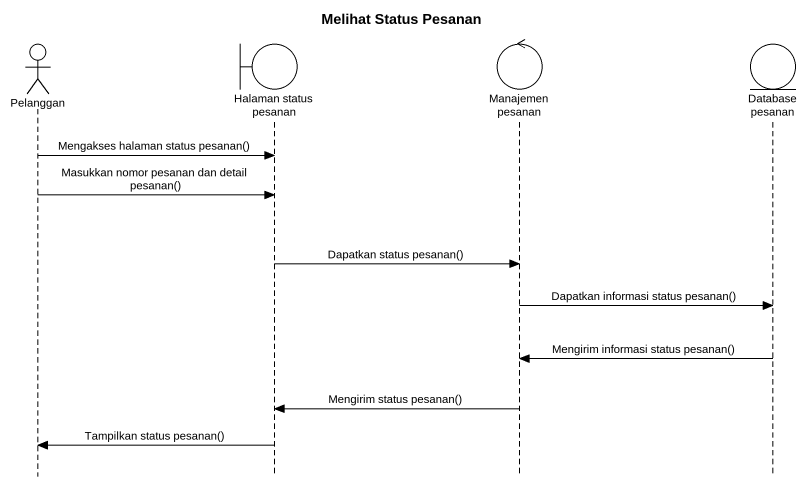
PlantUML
@startuml
title Melihat Status Pesanan
hide footbox
actor Pelanggan
boundary "Halaman status pesanan" as Halaman_status_pesanan
control "Manajemen pesanan" as Manajemen_pesanan
entity "Database pesanan" as Database_pesanan

Pelanggan -> Halaman_status_pesanan : Mengakses halaman status pesanan()
Pelanggan -> Halaman_status_pesanan : Masukkan nomor pesanan dan detail pesanan()
Halaman_status_pesanan -> Manajemen_pesanan : Dapatkan status pesanan()
Manajemen_pesanan -> Database_pesanan : Dapatkan informasi status pesanan()
Database_pesanan -> Manajemen_pesanan : Mengirim informasi status pesanan()
Manajemen_pesanan -> Halaman_status_pesanan : Mengirim status pesanan()
Halaman_status_pesanan -> Pelanggan : Tampilkan status pesanan()
@enduml
